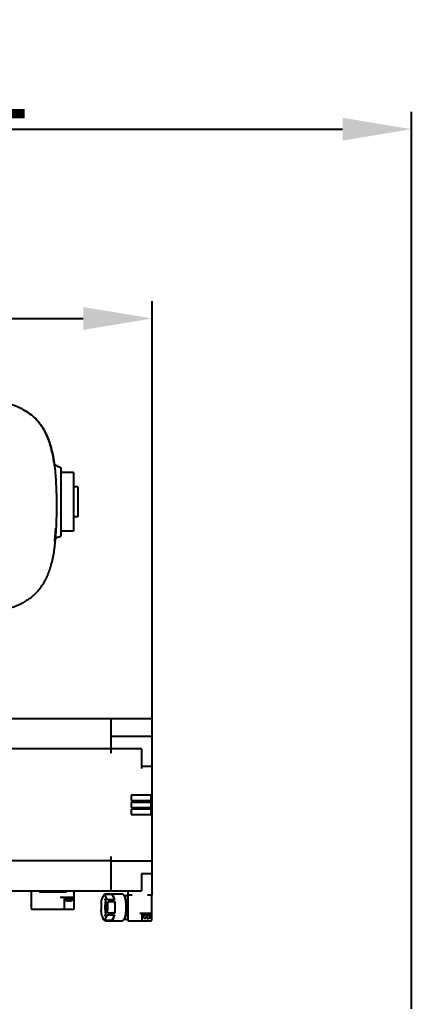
# Model space of a CAD drawing. Header units: millimetres. Extents: x 4086 to 10416, y 123 to 1549.
# Drawn here: x 6688.7 to 6734.2, y 874.2 to 988.4 of the extents above; entities that cross this region are included whole.
import ezdxf

# ---------------------------------------------------------------- set-up
doc = ezdxf.new("R2010")
doc.units = ezdxf.units.MM
doc.layers.add('外形图', color=7, linetype='Continuous')
doc.layers.add('尺寸标注', color=7, linetype='Continuous')
doc.styles.add('思源黑', font='SourceHanSansCN-Normal.ttf')
doc.dimstyles.new('尺寸标注_1_4比例中六', dxfattribs={"dimtxt": 10, "dimasz": 8, "dimexe": 2, "dimexo": 1.5, "dimgap": 1, "dimtad": 1, "dimdec": 1, "dimlfac": 4, "dimdsep": 46, "dimtxsty": '思源黑', "dimcen": 0.09, "dimadec": 0, "dimazin": 0, "dimtp": 0.01, "dimtm": 0.01, "dimtfac": 1, "dimtdec": 1, "dimtofl": 0, "dimtmove": 0, "dimatfit": 3, "dimfxl": 1, "dimtolj": 1, "dimarcsym": 0})

# ---------------------------------------------------------------- blocks, each defined once
blk = doc.blocks.new('*D777')
at = {"layer": 'Defpoints', "color": 0}
for p in [(6704.09, 953.65), (6704.09, 897.45), (6613.72, 846.83)]:
    blk.add_point(p, dxfattribs=at)
at = {"layer": '尺寸标注', "color": 0, "lineweight": -2}
for p, q in [((6613.72, 848.33), (6613.72, 955.65)), ((6704.09, 898.95), (6704.09, 955.65)), ((6621.72, 953.65), (6696.09, 953.65))]:
    blk.add_line(p, q, dxfattribs=at)
at = {"layer": '尺寸标注', "color": 0}
for points in [[(6621.72, 954.98), (6621.72, 952.32), (6613.72, 953.65)], [(6696.09, 952.32), (6696.09, 954.98), (6704.09, 953.65)]]:
    blk.add_solid(points, dxfattribs=at)
at = {"layer": '尺寸标注', "color": 0, "insert": (6658.71, 959.83), "char_height": 10, "attachment_point": 5, "style": '思源黑'}
blk.add_mtext('\\A1;361.5', dxfattribs=at)
blk = doc.blocks.new('*D778')
at = {"layer": 'Defpoints', "color": 0}
for p in [(6734.24, 975.67), (6613.72, 801.83), (6734.24, 744.42)]:
    blk.add_point(p, dxfattribs=at)
at = {"layer": '尺寸标注', "color": 0, "lineweight": -2}
for p, q in [((6613.72, 803.33), (6613.72, 977.67)), ((6734.24, 745.92), (6734.24, 977.67)), ((6621.72, 975.67), (6726.24, 975.67))]:
    blk.add_line(p, q, dxfattribs=at)
at = {"layer": '尺寸标注', "color": 0}
for points in [[(6621.72, 977), (6621.72, 974.34), (6613.72, 975.67)], [(6726.24, 974.34), (6726.24, 977), (6734.24, 975.67)]]:
    blk.add_solid(points, dxfattribs=at)
at = {"layer": '尺寸标注', "color": 0, "insert": (6673.2, 981.85), "char_height": 10, "attachment_point": 5, "style": '思源黑'}
blk.add_mtext('\\A1;482.1', dxfattribs=at)

msp = doc.modelspace()

# ---------------------------------------------------------------- linework, layer by layer
at = {"layer": '外形图', "linetype": 'Continuous'}
for p, q in [((6693.012, 936.494), (6693.469, 936.327)), ((6693.469, 936.327), (6693.469, 928.327)), ((6694.969, 935.753), (6693.469, 935.753)), ((6694.969, 935.753), (6694.969, 928.902)), ((6695.469, 934.077), (6694.969, 934.077)), ((6695.469, 934.077), (6695.469, 930.577)), ((6695.469, 930.577), (6694.969, 930.577)), ((6692.767, 927.788), (6692.906, 929.269)), ((6694.969, 928.902), (6693.469, 928.902)), ((6693.135, 928.206), (6693.469, 928.327)), ((6704.094, 907.077), (6687.532, 907.077)), ((6699.344, 903.107), (6699.344, 907.077)), ((6704.094, 886.577), (6704.094, 907.077)), ((6704.094, 905.032), (6699.344, 905.032)), ((6699.344, 903.607), (6686.723, 903.607)), ((6702.844, 903.602), (6699.344, 903.602)), ((6702.844, 903.611), (6702.844, 901.296)), ((6699.344, 903.102), (6699.344, 903.107)), ((6704.094, 901.546), (6702.844, 901.546)), ((6701.656, 898.202), (6701.656, 897.577)), ((6704.094, 898.202), (6701.656, 898.202)), ((6701.656, 897.577), (6704.094, 897.577)), ((6703.969, 897.577), (6703.969, 898.202)), ((6701.656, 897.39), (6701.656, 896.765)), ((6701.656, 897.39), (6704.094, 897.39)), ((6701.656, 896.765), (6704.094, 896.765)), ((6701.656, 896.577), (6701.656, 895.952)), ((6704.094, 896.577), (6701.656, 896.577)), ((6703.969, 896.765), (6703.969, 897.39)), ((6703.969, 895.952), (6703.969, 896.577)), ((6701.656, 895.952), (6704.094, 895.952)), ((6699.344, 891.047), (6699.344, 891.052)), ((6699.344, 887.077), (6699.344, 891.047)), ((6699.344, 890.547), (6682.434, 890.547)), ((6699.344, 890.552), (6704.094, 890.552)), ((6702.844, 889.059), (6702.844, 887.077)), ((6704.094, 889.059), (6702.844, 889.059)), ((6680.944, 887.077), (6702.844, 887.077)), ((6690.044, 887.077), (6690.044, 885.052)), ((6694.094, 886.927), (6690.994, 886.927)), ((6691.044, 886.927), (6691.044, 887.077)), ((6695.044, 886.302), (6693.419, 886.302)), ((6693.919, 885.052), (6693.919, 886.302)), ((6694.044, 887.077), (6694.044, 886.927)), ((6694.919, 886.078), (6694.919, 886.302)), ((6695.044, 885.052), (6695.044, 887.077)), ((6698.419, 886.498), (6698.299, 886.232)), ((6700.641, 886.702), (6698.661, 886.702)), ((6698.781, 886.232), (6698.662, 886.498)), ((6698.693, 886.697), (6699.417, 886.697)), ((6699.417, 886.697), (6699.716, 886.032)), ((6700.819, 886.541), (6701.219, 886.541)), ((6701.219, 886.541), (6701.219, 886.402)), ((6701.219, 886.402), (6701.269, 886.402)), ((6701.269, 887.077), (6701.269, 883.702)), ((6701.769, 886.577), (6701.269, 886.577)), ((6704.094, 886.577), (6703.544, 886.577)), ((6704.044, 883.702), (6704.044, 886.577)), ((6694.919, 886.078), (6693.919, 886.078)), ((6694.2, 885.934), (6694.199, 885.933)), ((6694.371, 885.913), (6694.371, 885.934)), ((6694.466, 885.934), (6694.466, 885.913)), ((6694.639, 885.933), (6694.638, 885.934)), ((6698.178, 885.418), (6698.178, 884.886)), ((6698.902, 885.418), (6698.902, 884.886)), ((6699.716, 886.032), (6698.991, 886.032)), ((6699.023, 885.817), (6699.748, 885.817)), ((6699.748, 885.817), (6699.748, 884.487)), ((6701.01, 885.757), (6701.269, 885.757)), ((6690.169, 884.927), (6694.919, 884.927)), ((6698.299, 884.073), (6698.419, 883.807)), ((6698.662, 883.807), (6698.781, 884.073)), ((6698.991, 884.272), (6699.716, 884.272)), ((6699.748, 884.487), (6699.023, 884.487)), ((6699.716, 884.272), (6699.417, 883.607)), ((6701.115, 884.547), (6701.01, 884.547)), ((6704.044, 884.427), (6702.681, 884.427)), ((6702.931, 883.702), (6702.931, 884.427)), ((6702.969, 884.427), (6702.969, 884.352)), ((6703.944, 884.352), (6702.969, 884.352)), ((6703.019, 884.127), (6703.019, 884.227)), ((6703.019, 884.227), (6703.894, 884.227)), ((6703.044, 884.027), (6703.04, 884.027)), ((6703.069, 884.352), (6703.069, 884.227)), ((6703.394, 883.877), (6703.28, 883.877)), ((6703.394, 883.877), (6703.394, 884.027)), ((6703.519, 884.027), (6703.394, 884.027)), ((6703.519, 884.027), (6703.519, 883.877)), ((6703.519, 883.877), (6703.633, 883.877)), ((6703.873, 884.027), (6703.868, 884.027)), ((6703.894, 884.227), (6703.894, 884.127)), ((6703.944, 884.427), (6703.944, 884.352)), ((6698.661, 883.602), (6700.641, 883.602)), ((6699.417, 883.607), (6698.693, 883.607)), ((6700.819, 883.763), (6701.152, 883.763)), ((6701.255, 883.709), (6701.266, 883.69)), ((6701.266, 883.69), (6701.273, 883.67)), ((6701.394, 883.577), (6703.919, 883.577)), ((6702.445, 883.552), (6702.445, 883.577)), ((6702.452, 883.552), (6702.445, 883.552)), ((6702.453, 883.577), (6702.453, 883.552)), ((6702.784, 883.552), (6702.453, 883.552)), ((6702.509, 883.552), (6702.509, 883.577)), ((6702.585, 883.577), (6702.585, 883.552)), ((6702.645, 883.577), (6702.645, 883.552)), ((6702.721, 883.577), (6702.721, 883.552)), ((6702.778, 883.577), (6702.778, 883.552)), ((6702.784, 883.577), (6702.784, 883.552))]:
    msp.add_line(p, q, dxfattribs=at)
for points in [[(6693.012, 936.494), (6692.895, 936.554), (6692.757, 936.702), (6692.688, 936.892)], [(6692.809, 927.784), (6692.871, 927.982), (6693.009, 928.138), (6693.135, 928.206)], [(6701.152, 883.763), (6701.165, 883.763), (6701.186, 883.759), (6701.206, 883.751), (6701.225, 883.74), (6701.241, 883.726), (6701.255, 883.709)]]:
    msp.add_lwpolyline(points, dxfattribs=at)
for centre, radius, start, end in [((6685.036, 935.714), 8.393, 63.95726, 64.20609), ((6700.134, 886.183), 0.773, 26.85517, 27.5789), ((6690.169, 885.052), 0.125, 180, 270), ((6693.794, 885.052), 0.125, 270, 0), ((6694.419, 886.702), 0.799, 254.08305, 261.17624), ((6694.371, 886.395), 0.488, 261.17748, 262.68013), ((6694.419, 886.829), 0.896, 266.96065, 273.03935), ((6694.467, 886.395), 0.487, 277.31493, 278.82501), ((6694.419, 886.702), 0.799, 278.82376, 285.91695), ((6694.919, 885.052), 0.125, 270, 0), ((6694.967, 885.152), 3.832, 359.98083, 0.16907), ((6703.269, 884.127), 0.25, 180, 203.57818), ((6703.279, 884.151), 0.273, 262.02015, 270.05035), ((6703.633, 884.163), 0.286, 270.00255, 270.31459), ((6703.633, 884.162), 0.285, 270.00726, 270.31393), ((6703.641, 884.128), 0.249, 327.90001, 336.18639), ((6703.644, 884.127), 0.25, 336.42182, 0), ((6700.134, 884.121), 0.773, 332.4202, 333.1457), ((6701.394, 883.702), 0.125, 180, 270), ((6702.806, 883.702), 0.125, 270, 0), ((6703.919, 883.702), 0.125, 270, 0)]:
    msp.add_arc(centre, radius, start, end, dxfattribs=at)
for centre, start_param, end_param in [((6703.456, 884.227), 4.712389, 4.8743869), ((6703.456, 884.352), 4.6316502, 4.712389)]:
    msp.add_ellipse(centre, major_axis=(0, 0.775), ratio=0.5, start_param=start_param, end_param=end_param, dxfattribs=at)
for points, knots in [([(6683.043, 944.601), (6683.267, 944.578), (6684.174, 944.478), (6685.299, 944.306), (6686.421, 944.063), (6687.209, 943.849), (6687.973, 943.589), (6688.636, 943.306), (6689.225, 942.995), (6689.735, 942.669), (6690.223, 942.289), (6690.663, 941.869), (6691.066, 941.394), (6691.424, 940.873), (6691.754, 940.272), (6692.03, 939.63), (6692.264, 938.932), (6692.456, 938.2), (6692.622, 937.365), (6692.797, 936.147), (6692.937, 934.377), (6692.969, 932.741), (6692.969, 931.827)], [0, 0, 0, 0, 2434.6645984, 10057.0893919, 13715.8532888, 17679.5141764, 21643.175064, 25937.1410323, 29314.4615525, 32973.2254495, 36631.9893464, 40595.650234, 44254.4141399, 48218.0750275, 52181.7359151, 56475.7018833, 60134.4657803, 64098.1266678, 68061.7875554, 72355.7535237, 80613.3803706, 89559.1427993, 89559.1427993, 89559.1427993, 89559.1427993]), ([(6692.688, 936.893), (6692.664, 937.058), (6692.594, 937.506), (6692.456, 938.2), (6692.264, 938.932), (6692.03, 939.63), (6691.754, 940.272), (6691.424, 940.873), (6691.066, 941.394), (6690.663, 941.869), (6690.223, 942.289), (6689.735, 942.669), (6689.238, 942.987), (6688.888, 943.173), (6688.72, 943.255)], [0, 0, 0, 0, 2758.1866352, 7656.201428, 12554.2162207, 17075.4606431, 22381.6433321, 27279.6581248, 32177.6729175, 36698.9173399, 41596.9321327, 46118.1765551, 50639.4209774, 54476.1134107, 54476.1134107, 54476.1134107, 54476.1134107]), ([(6692.969, 931.827), (6692.969, 931.164), (6692.951, 929.851), (6692.852, 928.065), (6692.692, 926.703), (6692.505, 925.682), (6692.334, 924.969), (6692.13, 924.306), (6691.899, 923.707), (6691.619, 923.123), (6691.299, 922.587), (6690.925, 922.082), (6690.505, 921.623), (6690.008, 921.185), (6689.479, 920.812), (6688.912, 920.487), (6688.328, 920.211), (6687.658, 919.952), (6687.111, 919.781), (6686.783, 919.692), (6686.725, 919.676)], [0, 0, 0, 0, 6790.5576376, 14146.9950796, 21503.4325217, 25328.7799968, 29472.906423, 33003.9963977, 36829.3438651, 40654.6913324, 44798.8177586, 48624.1652338, 52768.29166, 56912.4180862, 61401.8883787, 64932.9783534, 68758.3258207, 72583.6732959, 76727.7997221, 77619.4725069, 77619.4725069, 77619.4725069, 77619.4725069]), ([(6698.182, 885.562), (6698.186, 885.614), (6698.204, 885.81), (6698.234, 886.005), (6698.267, 886.144)], [0, 0, 0, 0, 2663.1470715, 9888.3648167, 9888.3648167, 9888.3648167, 9888.3648167]), ([(6698.267, 886.144), (6698.269, 886.152), (6698.278, 886.182), (6698.29, 886.21), (6698.299, 886.232)], [0, 0, 0, 0, 2405.0056614, 9897.8933114, 9897.8933114, 9897.8933114, 9897.8933114]), ([(6698.588, 886.69), (6698.542, 886.674), (6698.473, 886.61), (6698.434, 886.533), (6698.419, 886.498)], [0, 0, 0, 0, 5535.6693416, 9906.7295594, 9906.7295594, 9906.7295594, 9906.7295594]), ([(6698.693, 886.697), (6698.678, 886.697), (6698.652, 886.691), (6698.63, 886.664), (6698.624, 886.636), (6698.625, 886.599), (6698.638, 886.552), (6698.654, 886.516), (6698.662, 886.498)], [0, 0, 0, 0, 4486.9155639, 7585.5212151, 10364.6175315, 13164.9156757, 19037.74871, 25223.908515, 25223.908515, 25223.908515, 25223.908515]), ([(6698.991, 886.032), (6698.934, 886.032), (6698.842, 886.105), (6698.798, 886.193), (6698.781, 886.232)], [0, 0, 0, 0, 5660.3435016, 9893.8554651, 9893.8554651, 9893.8554651, 9893.8554651]), ([(6699.716, 886.032), (6699.7, 886.119), (6699.666, 886.276), (6699.606, 886.457), (6699.55, 886.569), (6699.5, 886.643), (6699.452, 886.687), (6699.417, 886.697)], [0, 0, 0, 0, 7361.8080137, 13336.6811627, 15750.4713904, 17776.8171278, 20792.5615928, 20792.5615928, 20792.5615928, 20792.5615928]), ([(6700.641, 886.702), (6700.657, 886.702), (6700.701, 886.691), (6700.766, 886.634), (6700.801, 886.576), (6700.819, 886.541)], [0, 0, 0, 0, 2477.8932897, 7008.7685967, 13146.9062302, 13146.9062302, 13146.9062302, 13146.9062302]), ([(6701.145, 885.152), (6701.145, 885.318), (6701.131, 885.63), (6701.078, 885.999), (6701.011, 886.244), (6700.957, 886.381), (6700.899, 886.479), (6700.849, 886.523), (6700.824, 886.533)], [0, 0, 0, 0, 8614.494579, 16169.6297636, 19267.2873775, 21801.9918196, 23743.3347969, 25150.533744, 25150.533744, 25150.533744, 25150.533744]), ([(6700.824, 886.532), (6700.863, 886.455), (6700.927, 886.266), (6700.992, 885.944), (6701.033, 885.563), (6701.047, 885.152), (6701.033, 884.741), (6700.992, 884.361), (6700.927, 884.038), (6700.863, 883.849), (6700.824, 883.772)], [0, 0, 0, 0, 3015.3971334, 6919.4888889, 11472.9213808, 16367.1091797, 21261.3051328, 25814.763331, 29718.8975233, 32734.3487862, 32734.3487862, 32734.3487862, 32734.3487862]), ([(6694.309, 885.911), (6694.316, 885.91), (6694.33, 885.909), (6694.348, 885.908), (6694.361, 885.909), (6694.369, 885.91), (6694.37, 885.911)], [0, 0, 0, 0, 6265.5483915, 11583.2753387, 15445.5412054, 17570.859112, 17570.859112, 17570.859112, 17570.859112]), ([(6694.37, 885.911), (6694.371, 885.912), (6694.371, 885.912), (6694.371, 885.913), (6694.371, 885.913)], [0, 0, 0, 0, 5340.5685195, 9910.0994746, 9910.0994746, 9910.0994746, 9910.0994746]), ([(6694.466, 885.913), (6694.466, 885.913), (6694.467, 885.912), (6694.467, 885.912), (6694.467, 885.911)], [0, 0, 0, 0, 4589.5712484, 9909.6413447, 9909.6413447, 9909.6413447, 9909.6413447]), ([(6694.467, 885.911), (6694.469, 885.91), (6694.477, 885.909), (6694.49, 885.908), (6694.508, 885.909), (6694.521, 885.91), (6694.529, 885.911)], [0, 0, 0, 0, 2109.404777, 5966.1735241, 11289.9572601, 17569.7660353, 17569.7660353, 17569.7660353, 17569.7660353]), ([(6698.8, 885.164), (6698.799, 885.282), (6698.791, 885.454), (6698.763, 885.672), (6698.736, 885.813), (6698.704, 885.929), (6698.673, 886.008), (6698.646, 886.053), (6698.631, 886.074), (6698.619, 886.085), (6698.613, 886.089), (6698.611, 886.09)], [0, 0, 0, 0, 13269.009481, 19345.6339126, 24776.1413876, 29368.9227703, 32932.7764911, 34262.8593816, 35244.8235274, 35841.0516174, 36048.0149725, 36048.0149725, 36048.0149725, 36048.0149725]), ([(6698.612, 884.215), (6698.612, 884.215), (6698.611, 884.214), (6698.613, 884.215), (6698.615, 884.217), (6698.62, 884.22), (6698.627, 884.226), (6698.634, 884.235), (6698.643, 884.247), (6698.652, 884.261), (6698.662, 884.278), (6698.676, 884.306), (6698.692, 884.346), (6698.711, 884.401), (6698.728, 884.464), (6698.744, 884.534), (6698.764, 884.639), (6698.783, 884.782), (6698.797, 884.963), (6698.8, 885.087), (6698.8, 885.151)], [0, 0, 0, 0, 69.7903776, 115.5545508, 330.3172879, 757.2348839, 1401.4155165, 2258.3580336, 3317.3062488, 4567.0594788, 5996.2411566, 7595.0968279, 11265.942944, 15517.7963719, 20294.6675739, 25542.9288892, 31208.8745992, 43570.6898869, 56921.2723398, 70775.2793262, 70775.2793262, 70775.2793262, 70775.2793262]), ([(6698.711, 884.403), (6698.688, 884.521), (6698.657, 884.77), (6698.642, 885.152), (6698.657, 885.534), (6698.688, 885.783), (6698.71, 885.901)], [0, 0, 0, 0, 4162.4167384, 8746.992811, 13331.7797257, 17494.8032275, 17494.8032275, 17494.8032275, 17494.8032275]), ([(6699.023, 885.817), (6699.014, 885.817), (6698.996, 885.812), (6698.968, 885.788), (6698.944, 885.748), (6698.927, 885.695), (6698.912, 885.622), (6698.904, 885.53), (6698.902, 885.455), (6698.902, 885.418)], [0, 0, 0, 0, 1717.1189357, 3461.4669374, 6986.4415372, 10544.6907107, 14113.5380198, 21258.3520349, 28408.4188632, 28408.4188632, 28408.4188632, 28408.4188632]), ([(6701.109, 884.547), (6701.115, 884.595), (6701.137, 884.796), (6701.145, 884.999), (6701.145, 885.152)], [0, 0, 0, 0, 2360.0502973, 9851.6070338, 9851.6070338, 9851.6070338, 9851.6070338]), ([(6698.267, 884.16), (6698.257, 884.204), (6698.217, 884.396), (6698.194, 884.592), (6698.182, 884.743)], [0, 0, 0, 0, 2250.4714734, 9855.3584794, 9855.3584794, 9855.3584794, 9855.3584794]), ([(6698.267, 884.16), (6698.269, 884.153), (6698.278, 884.123), (6698.29, 884.094), (6698.299, 884.073)], [0, 0, 0, 0, 2393.3019457, 9849.7028943, 9849.7028943, 9849.7028943, 9849.7028943]), ([(6698.991, 884.272), (6698.934, 884.272), (6698.842, 884.199), (6698.798, 884.112), (6698.781, 884.073)], [0, 0, 0, 0, 5634.2693189, 9848.2768268, 9848.2768268, 9848.2768268, 9848.2768268]), ([(6699.023, 884.487), (6699.014, 884.487), (6698.996, 884.492), (6698.968, 884.516), (6698.944, 884.557), (6698.927, 884.609), (6698.912, 884.682), (6698.904, 884.775), (6698.902, 884.849), (6698.902, 884.886)], [0, 0, 0, 0, 1712.3466828, 3451.8444222, 6967.0260669, 10515.3931766, 14074.3298106, 21199.3092893, 28329.5312072, 28329.5312072, 28329.5312072, 28329.5312072]), ([(6699.417, 883.607), (6699.452, 883.618), (6699.5, 883.661), (6699.55, 883.735), (6699.606, 883.848), (6699.666, 884.028), (6699.7, 884.185), (6699.716, 884.272)], [0, 0, 0, 0, 2997.1261171, 5010.9617728, 7409.8499467, 13347.8359296, 20664.1942362, 20664.1942362, 20664.1942362, 20664.1942362]), ([(6700.824, 883.771), (6700.861, 883.786), (6700.909, 883.841), (6700.958, 883.928), (6701.013, 884.061), (6701.068, 884.269), (6701.097, 884.448), (6701.109, 884.547)], [0, 0, 0, 0, 2920.7901891, 4950.5204994, 7382.6620628, 13383.4515181, 20662.0046982, 20662.0046982, 20662.0046982, 20662.0046982]), ([(6701.115, 884.547), (6701.143, 884.547), (6701.181, 884.513), (6701.212, 884.466), (6701.238, 884.413), (6701.261, 884.342), (6701.269, 884.283), (6701.269, 884.253)], [0, 0, 0, 0, 4981.8835243, 7582.6090127, 10194.684403, 15433.1515894, 20685.8200443, 20685.8200443, 20685.8200443, 20685.8200443]), ([(6703.044, 884.027), (6703.062, 883.988), (6703.117, 883.919), (6703.199, 883.886), (6703.241, 883.88)], [0, 0, 0, 0, 4910.0284176, 9823.3338698, 9823.3338698, 9823.3338698, 9823.3338698]), ([(6703.635, 883.877), (6703.677, 883.877), (6703.764, 883.898), (6703.829, 883.96), (6703.851, 883.995)], [0, 0, 0, 0, 4912.4293803, 9820.302694, 9820.302694, 9820.302694, 9820.302694]), ([(6698.588, 883.615), (6698.542, 883.63), (6698.473, 883.694), (6698.434, 883.772), (6698.419, 883.807)], [0, 0, 0, 0, 5497.7384604, 9838.8470572, 9838.8470572, 9838.8470572, 9838.8470572]), ([(6698.662, 883.807), (6698.654, 883.789), (6698.638, 883.753), (6698.625, 883.706), (6698.624, 883.668), (6698.63, 883.64), (6698.652, 883.613), (6698.678, 883.607), (6698.693, 883.607)], [0, 0, 0, 0, 6143.0466556, 11974.805046, 14755.4508337, 17514.9502046, 20591.5584451, 25046.9122415, 25046.9122415, 25046.9122415, 25046.9122415]), ([(6700.819, 883.763), (6700.807, 883.739), (6700.784, 883.701), (6700.746, 883.655), (6700.704, 883.617), (6700.665, 883.602), (6700.641, 883.602)], [0, 0, 0, 0, 5687.6751773, 9285.9783421, 12368.7188227, 17424.8973507, 17424.8973507, 17424.8973507, 17424.8973507])]:
    msp.add_open_spline(points, degree=3, knots=knots, dxfattribs=at)
for points in [[(6698.588, 886.69), (6698.611, 886.698), (6698.636, 886.702), (6698.661, 886.702)], [(6693.919, 886.078), (6694.001, 886.012), (6694.098, 885.962), (6694.199, 885.933)], [(6694.639, 885.933), (6694.74, 885.962), (6694.837, 886.012), (6694.919, 886.078)], [(6698.182, 885.562), (6698.179, 885.514), (6698.178, 885.466), (6698.178, 885.418)], [(6699.748, 884.487), (6699.775, 884.707), (6699.798, 885.152), (6699.775, 885.597), (6699.748, 885.817)], [(6698.182, 884.743), (6698.179, 884.791), (6698.178, 884.839), (6698.178, 884.886)], [(6698.661, 883.602), (6698.636, 883.602), (6698.611, 883.607), (6698.588, 883.615)]]:
    msp.add_open_spline(points, degree=3, dxfattribs=at)

# ---------------------------------------------------------------- dimensions: what is measured, and where the dimension line sits
at = {"layer": '尺寸标注'}
for base, p1, p2, picture, middle in [((6734.236, 975.67), (6613.719, 801.827), (6734.236, 744.42), '*D778', (6673.196, 975.67)), ((6704.094, 953.65), (6613.719, 846.827), (6704.094, 897.452), '*D777', (6658.711, 953.65))]:
    dim = msp.add_linear_dim(base=base, p1=p1, p2=p2, dimstyle='尺寸标注_1_4比例中六', dxfattribs=at)
    dim.commit()
    dim.dimension.update_dxf_attribs({"geometry": picture, "text_midpoint": middle, "dimtype": 160})

doc.saveas('drawing.dxf')
